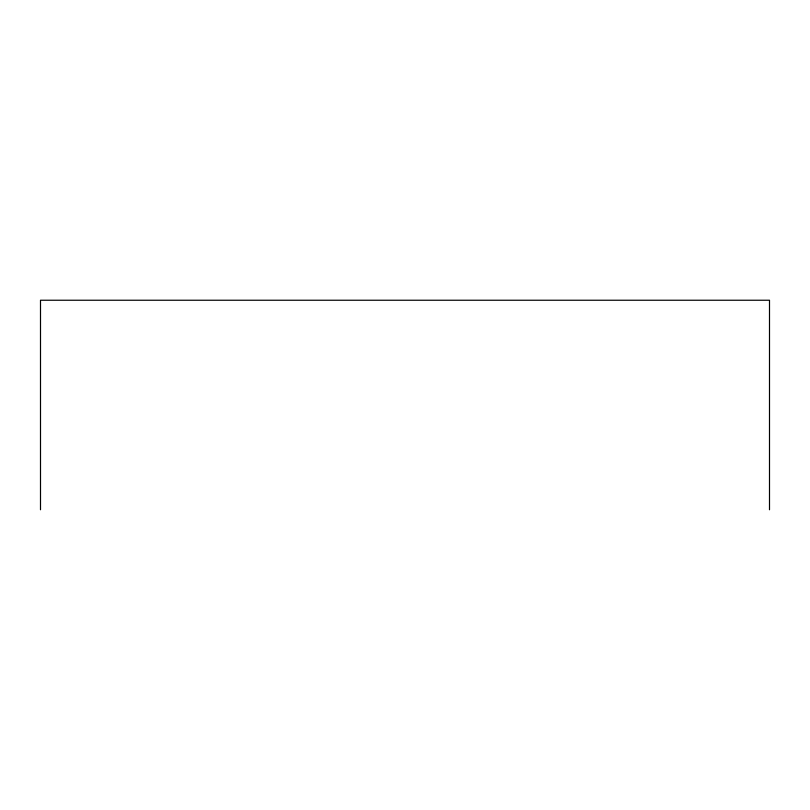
<?xml version="1.0" encoding="UTF-8"?>
<svg xmlns="http://www.w3.org/2000/svg" width="810" height="810" viewBox="0 0 810 810"><rect width="100%" height="100%" fill="white"/><g stroke="black" fill="none" stroke-linecap="round" stroke-linejoin="round"><path stroke-width="1.21" d="M769.5 509.763L769.5 300.237L40.5 300.237L40.5 509.763"/></g></svg>
